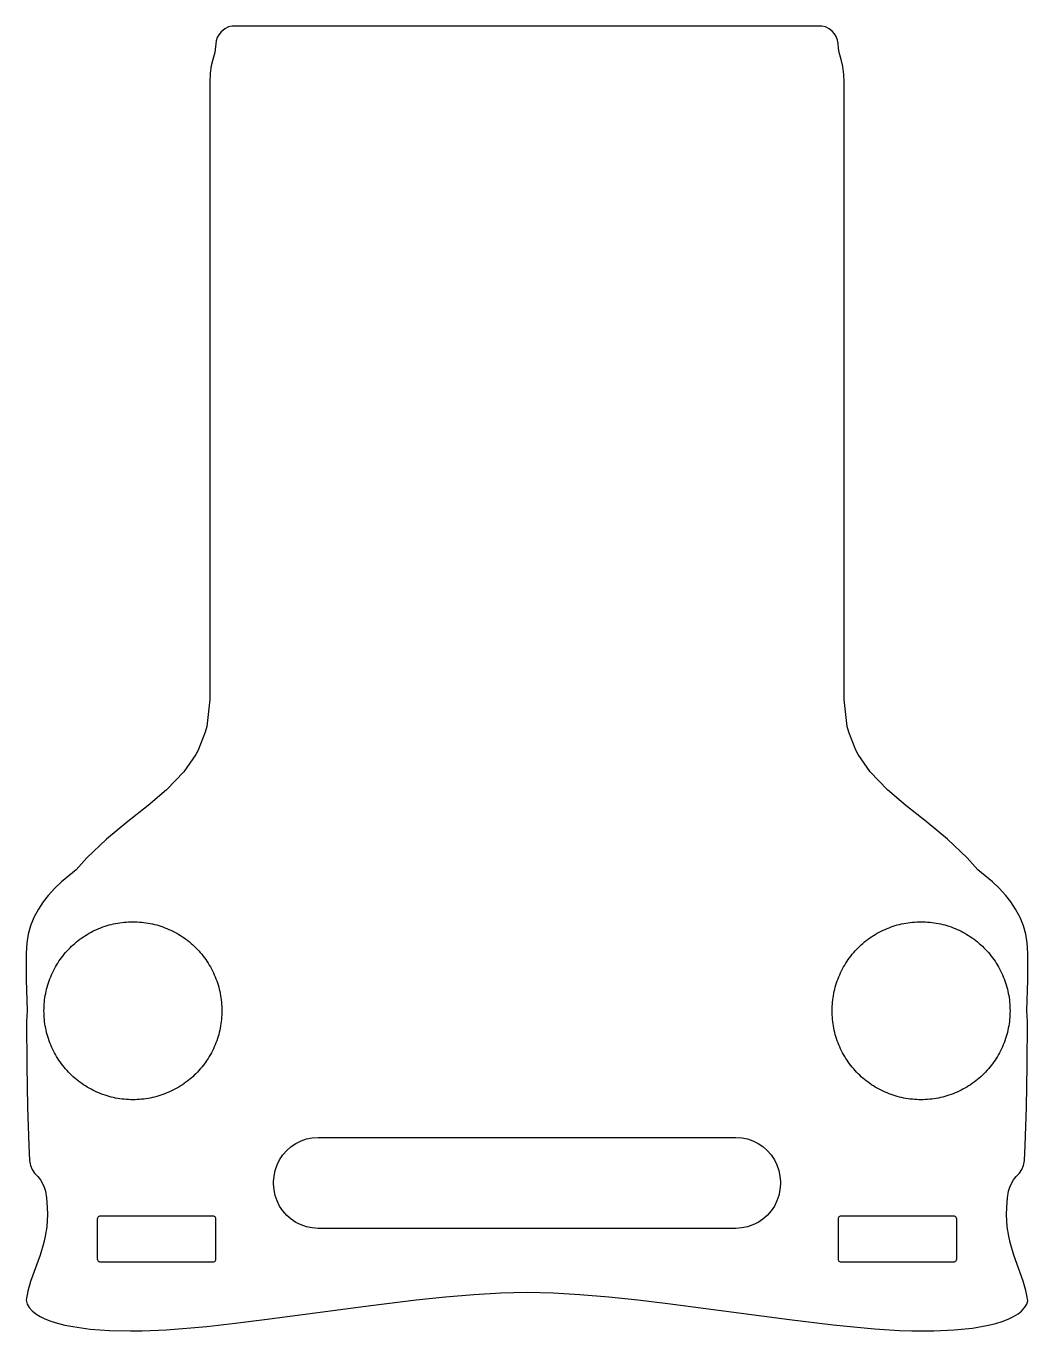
# Model space of a CAD drawing. Header units: millimetres. Extents: x -52 to 52, y -135 to 0.
import ezdxf

# ---------------------------------------------------------------- set-up
doc = ezdxf.new("R2010")
doc.units = ezdxf.units.MM

msp = doc.modelspace()

# ---------------------------------------------------------------- linework, layer by layer
at = {"layer": 'CUTLINE'}
for points in [[(-51.673, -132.33553), (-51.46662, -132.68256), (-51.1727, -133.01227), (-50.79615, -133.32201), (-50.33789, -133.60866), (-49.85769, -133.84407), (-49.23756, -134.09003), (-48.54908, -134.30718), (-47.79551, -134.49674), (-46.9826, -134.65898), (-45.18222, -134.90599), (-43.1841, -135.05156), (-41.01631, -135.09977), (-39.78426, -135.08455), (-37.26399, -134.97307), (-33.12583, -134.63), (-30.19328, -134.30943), (-27.15943, -133.93622), (-16.16445, -132.46946), (-11.46217, -131.8929), (-8.41887, -131.572), (-5.50949, -131.32392), (-2.69703, -131.16004), (-1.3456, -131.11601), (0.03877, -131.10045), (2.69698, -131.16004), (5.46908, -131.32092), (8.44889, -131.5749), (11.46503, -131.89322), (14.57773, -132.26672), (27.14687, -133.93457), (31.64995, -134.47473), (35.9209, -134.87968), (38.53594, -135.04111), (39.78225, -135.08451), (42.08544, -135.08839), (44.16479, -134.99426), (46.05535, -134.80274), (47.72765, -134.51184), (48.4675, -134.33002), (49.1417, -134.12344), (49.74401, -133.89373), (50.30462, -133.62581), (50.79699, -133.32141), (51.12874, -133.05127), (51.49162, -132.64323), (51.67542, -132.33158), (51.79273, -131.98326), (51.70256, -131.43907), (51.5908, -130.91877), (51.32275, -129.95244), (50.3544, -127.28423), (49.95235, -125.95549), (49.81031, -125.3062), (49.67011, -124.3495), (49.60164, -123.06289), (49.61699, -122.33506), (49.69809, -121.35776), (49.80028, -120.66845), (49.91556, -120.25505), (50.0856, -119.85962), (50.30716, -119.49054), (50.58825, -119.14105), (50.94125, -118.77664), (51.17948, -118.42544), (51.35852, -117.98543), (51.44064, -117.4886), (51.52959, -115.93775), (51.66095, -111.98148), (51.72991, -107.66397), (51.74948, -103.11824), (51.69846, -102.01469), (51.77832, -98.82822), (51.79976, -96.04879), (51.73895, -94.97573), (51.58783, -94.08395), (51.347, -93.23571), (50.99268, -92.35481), (50.53006, -91.49392), (50.02697, -90.73704), (49.52735, -90.0998), (48.82161, -89.3246), (48.13324, -88.66519), (46.62146, -87.41846), (45.535, -86.19429), (43.49036, -84.2668), (41.26962, -82.43659), (39.18675, -80.7874), (37.28035, -79.1623), (35.48223, -77.29945), (34.24293, -75.49926), (34.00084, -75.07429), (33.26988, -73.18698), (33.10983, -72.61284), (32.802, -69.82951), (32.8004, -5.97315), (32.76851, -5.20493), (32.66651, -4.37909), (32.4991, -3.66181), (32.2719, -2.93211), (32.20769, -2.47778), (32.18645, -1.9892), (32.11657, -1.63797), (31.96572, -1.26236), (31.80241, -0.99973), (31.56709, -0.73135), (31.25119, -0.48347), (30.85119, -0.28616), (30.4848, -0.2), (-30.4848, -0.2), (-30.85119, -0.28616), (-31.24921, -0.4825), (-31.63069, -0.79551), (-31.87858, -1.11143), (-32.02439, -1.38404), (-32.13806, -1.71901), (-32.27122, -2.92896), (-32.49927, -3.66233), (-32.65278, -4.30417), (-32.75643, -5.0638), (-32.8017, -6.03765), (-32.802, -69.8295), (-33.10983, -72.61284), (-33.26988, -73.18698), (-34.00084, -75.07429), (-34.24293, -75.49926), (-35.48223, -77.29945), (-37.28036, -79.16231), (-39.18686, -80.78741), (-41.2859, -82.44978), (-43.49035, -84.2668), (-45.535, -86.19429), (-46.62146, -87.41846), (-48.13324, -88.66519), (-48.82161, -89.3246), (-49.52735, -90.0998), (-50.02697, -90.73704), (-50.53006, -91.49392), (-50.99268, -92.35481), (-51.347, -93.23571), (-51.58783, -94.08395), (-51.73895, -94.97573), (-51.79976, -96.0489), (-51.77862, -98.80583), (-51.69836, -102.0149), (-51.74948, -103.11835), (-51.72981, -107.67737), (-51.66135, -111.96069), (-51.52959, -115.93776), (-51.44064, -117.4886), (-51.35852, -117.98543), (-51.17948, -118.42544), (-50.94125, -118.77664), (-50.58825, -119.14105), (-50.30716, -119.49054), (-50.0856, -119.85962), (-49.91556, -120.25505), (-49.80028, -120.66845), (-49.69809, -121.35776), (-49.61699, -122.33506), (-49.60164, -123.06289), (-49.67011, -124.3495), (-49.81031, -125.3062), (-49.95235, -125.95549), (-50.35435, -127.2841), (-51.3365, -129.99629), (-51.60426, -130.97669), (-51.78609, -131.93895)], [(-31.55277, -101.77422), (-31.55, -102), (-31.55277, -102.22578), (-31.56108, -102.45142), (-31.57493, -102.67679), (-31.5943, -102.90176), (-31.61919, -103.12618), (-31.64958, -103.34992), (-31.68545, -103.57285), (-31.72678, -103.79483), (-31.77354, -104.01573), (-31.82571, -104.23542), (-31.88326, -104.45376), (-31.94615, -104.67062), (-32.01434, -104.88587), (-32.08779, -105.09939), (-32.16647, -105.31103), (-32.25031, -105.52069), (-32.33927, -105.72822), (-32.4333, -105.93351), (-32.53234, -106.13642), (-32.63632, -106.33685), (-32.7452, -106.53466), (-32.8589, -106.72975), (-32.97735, -106.92198), (-33.10048, -107.11125), (-33.22822, -107.29744), (-33.36049, -107.48043), (-33.49721, -107.66013), (-33.6383, -107.83642), (-33.78368, -108.00919), (-33.93325, -108.17834), (-34.08693, -108.34377), (-34.24462, -108.50538), (-34.40623, -108.66307), (-34.57166, -108.81675), (-34.74081, -108.96632), (-34.91358, -109.1117), (-35.08987, -109.25279), (-35.26957, -109.38951), (-35.45256, -109.52178), (-35.63875, -109.64952), (-35.82802, -109.77265), (-36.02025, -109.8911), (-36.21534, -110.0048), (-36.41315, -110.11368), (-36.61358, -110.21766), (-36.81649, -110.3167), (-37.02178, -110.41073), (-37.22931, -110.49969), (-37.43897, -110.58353), (-37.65061, -110.66221), (-37.86413, -110.73566), (-38.07938, -110.80385), (-38.29624, -110.86674), (-38.51458, -110.92429), (-38.73427, -110.97646), (-38.95517, -111.02322), (-39.17715, -111.06455), (-39.40008, -111.10042), (-39.62382, -111.13081), (-39.84824, -111.1557), (-40.07321, -111.17507), (-40.29858, -111.18892), (-40.52422, -111.19723), (-40.75, -111.2), (-40.97578, -111.19723), (-41.20142, -111.18892), (-41.42679, -111.17507), (-41.65176, -111.1557), (-41.87618, -111.13081), (-42.09992, -111.10042), (-42.32285, -111.06455), (-42.54483, -111.02322), (-42.76573, -110.97646), (-42.98542, -110.92429), (-43.20376, -110.86674), (-43.42062, -110.80385), (-43.63587, -110.73566), (-43.84939, -110.66221), (-44.06103, -110.58353), (-44.27069, -110.49969), (-44.47822, -110.41073), (-44.68351, -110.3167), (-44.88642, -110.21766), (-45.08685, -110.11368), (-45.28466, -110.0048), (-45.47975, -109.8911), (-45.67198, -109.77265), (-45.86125, -109.64952), (-46.04744, -109.52178), (-46.23043, -109.38951), (-46.41013, -109.25279), (-46.58642, -109.1117), (-46.75919, -108.96632), (-46.92834, -108.81675), (-47.09377, -108.66307), (-47.25538, -108.50538), (-47.41307, -108.34377), (-47.56675, -108.17834), (-47.71632, -108.00919), (-47.8617, -107.83642), (-48.00279, -107.66013), (-48.13951, -107.48043), (-48.27178, -107.29744), (-48.39952, -107.11125), (-48.52265, -106.92198), (-48.6411, -106.72975), (-48.7548, -106.53466), (-48.86368, -106.33685), (-48.96766, -106.13642), (-49.0667, -105.93351), (-49.16073, -105.72822), (-49.24969, -105.52069), (-49.33353, -105.31103), (-49.41221, -105.09939), (-49.48566, -104.88587), (-49.55385, -104.67062), (-49.61674, -104.45376), (-49.67429, -104.23542), (-49.72646, -104.01573), (-49.77322, -103.79483), (-49.81455, -103.57285), (-49.85042, -103.34992), (-49.88081, -103.12618), (-49.9057, -102.90176), (-49.92507, -102.67679), (-49.93892, -102.45142), (-49.94723, -102.22578), (-49.95, -102), (-49.94723, -101.77422), (-49.93892, -101.54858), (-49.92507, -101.32321), (-49.9057, -101.09824), (-49.88081, -100.87382), (-49.85042, -100.65008), (-49.81455, -100.42715), (-49.77322, -100.20517), (-49.72646, -99.98427), (-49.67429, -99.76458), (-49.61674, -99.54624), (-49.55385, -99.32938), (-49.48566, -99.11413), (-49.41221, -98.90061), (-49.33353, -98.68897), (-49.24969, -98.47931), (-49.16073, -98.27178), (-49.0667, -98.06649), (-48.96766, -97.86358), (-48.86368, -97.66315), (-48.7548, -97.46534), (-48.6411, -97.27025), (-48.52265, -97.07802), (-48.39952, -96.88875), (-48.27178, -96.70256), (-48.13951, -96.51957), (-48.00279, -96.33987), (-47.8617, -96.16358), (-47.71632, -95.99081), (-47.56675, -95.82166), (-47.41307, -95.65623), (-47.25538, -95.49462), (-47.09377, -95.33693), (-46.92834, -95.18325), (-46.75919, -95.03368), (-46.58642, -94.8883), (-46.41013, -94.74721), (-46.23043, -94.61049), (-46.04744, -94.47822), (-45.86125, -94.35048), (-45.67198, -94.22735), (-45.47975, -94.1089), (-45.28466, -93.9952), (-45.08685, -93.88632), (-44.88642, -93.78234), (-44.68351, -93.6833), (-44.47822, -93.58927), (-44.27069, -93.50031), (-44.06103, -93.41647), (-43.84939, -93.33779), (-43.63587, -93.26434), (-43.42062, -93.19615), (-43.20376, -93.13326), (-42.98542, -93.07571), (-42.76573, -93.02354), (-42.54483, -92.97678), (-42.32285, -92.93545), (-42.09992, -92.89958), (-41.87618, -92.86919), (-41.65176, -92.8443), (-41.42679, -92.82493), (-41.20142, -92.81108), (-40.97578, -92.80277), (-40.75, -92.8), (-40.52422, -92.80277), (-40.29858, -92.81108), (-40.07321, -92.82493), (-39.84824, -92.8443), (-39.62382, -92.86919), (-39.40008, -92.89958), (-39.17715, -92.93545), (-38.95517, -92.97678), (-38.73427, -93.02354), (-38.51458, -93.07571), (-38.29624, -93.13326), (-38.07938, -93.19615), (-37.86413, -93.26434), (-37.65061, -93.33779), (-37.43897, -93.41647), (-37.22931, -93.50031), (-37.02178, -93.58927), (-36.81649, -93.6833), (-36.61358, -93.78234), (-36.41315, -93.88632), (-36.21534, -93.9952), (-36.02025, -94.1089), (-35.82802, -94.22735), (-35.63875, -94.35048), (-35.45256, -94.47822), (-35.26957, -94.61049), (-35.08987, -94.74721), (-34.91358, -94.8883), (-34.74081, -95.03368), (-34.57166, -95.18325), (-34.40623, -95.33693), (-34.24462, -95.49462), (-34.08693, -95.65623), (-33.93325, -95.82166), (-33.78368, -95.99081), (-33.6383, -96.16358), (-33.49721, -96.33987), (-33.36049, -96.51957), (-33.22822, -96.70256), (-33.10048, -96.88875), (-32.97735, -97.07802), (-32.8589, -97.27025), (-32.7452, -97.46534), (-32.63632, -97.66315), (-32.53234, -97.86358), (-32.4333, -98.06649), (-32.33927, -98.27178), (-32.25031, -98.47931), (-32.16647, -98.68897), (-32.08779, -98.90061), (-32.01434, -99.11413), (-31.94615, -99.32938), (-31.88326, -99.54624), (-31.82571, -99.76458), (-31.77354, -99.98427), (-31.72678, -100.20517), (-31.68545, -100.42715), (-31.64958, -100.65008), (-31.61919, -100.87382), (-31.5943, -101.09824), (-31.57493, -101.32321), (-31.56108, -101.54858)], [(49.94723, -101.77422), (49.95, -102), (49.94723, -102.22578), (49.93892, -102.45142), (49.92507, -102.67679), (49.9057, -102.90176), (49.88081, -103.12618), (49.85042, -103.34992), (49.81455, -103.57285), (49.77322, -103.79483), (49.72646, -104.01573), (49.67429, -104.23542), (49.61674, -104.45376), (49.55385, -104.67062), (49.48566, -104.88587), (49.41221, -105.09939), (49.33353, -105.31103), (49.24969, -105.52069), (49.16073, -105.72822), (49.0667, -105.93351), (48.96766, -106.13642), (48.86368, -106.33685), (48.7548, -106.53466), (48.6411, -106.72975), (48.52265, -106.92198), (48.39952, -107.11125), (48.27178, -107.29744), (48.13951, -107.48043), (48.00279, -107.66013), (47.8617, -107.83642), (47.71632, -108.00919), (47.56675, -108.17834), (47.41307, -108.34377), (47.25538, -108.50538), (47.09377, -108.66307), (46.92834, -108.81675), (46.75919, -108.96632), (46.58642, -109.1117), (46.41013, -109.25279), (46.23043, -109.38951), (46.04744, -109.52178), (45.86125, -109.64952), (45.67198, -109.77265), (45.47975, -109.8911), (45.28466, -110.0048), (45.08685, -110.11368), (44.88642, -110.21766), (44.68351, -110.3167), (44.47822, -110.41073), (44.27069, -110.49969), (44.06103, -110.58353), (43.84939, -110.66221), (43.63587, -110.73566), (43.42062, -110.80385), (43.20376, -110.86674), (42.98542, -110.92429), (42.76573, -110.97646), (42.54483, -111.02322), (42.32285, -111.06455), (42.09992, -111.10042), (41.87618, -111.13081), (41.65176, -111.1557), (41.42679, -111.17507), (41.20142, -111.18892), (40.97578, -111.19723), (40.75, -111.2), (40.52422, -111.19723), (40.29858, -111.18892), (40.07321, -111.17507), (39.84824, -111.1557), (39.62382, -111.13081), (39.40008, -111.10042), (39.17715, -111.06455), (38.95517, -111.02322), (38.73427, -110.97646), (38.51458, -110.92429), (38.29624, -110.86674), (38.07938, -110.80385), (37.86413, -110.73566), (37.65061, -110.66221), (37.43897, -110.58353), (37.22931, -110.49969), (37.02178, -110.41073), (36.81649, -110.3167), (36.61358, -110.21766), (36.41315, -110.11368), (36.21534, -110.0048), (36.02025, -109.8911), (35.82802, -109.77265), (35.63875, -109.64952), (35.45256, -109.52178), (35.26957, -109.38951), (35.08987, -109.25279), (34.91358, -109.1117), (34.74081, -108.96632), (34.57166, -108.81675), (34.40623, -108.66307), (34.24462, -108.50538), (34.08693, -108.34377), (33.93325, -108.17834), (33.78368, -108.00919), (33.6383, -107.83642), (33.49721, -107.66013), (33.36049, -107.48043), (33.22822, -107.29744), (33.10048, -107.11125), (32.97735, -106.92198), (32.8589, -106.72975), (32.7452, -106.53466), (32.63632, -106.33685), (32.53234, -106.13642), (32.4333, -105.93351), (32.33927, -105.72822), (32.25031, -105.52069), (32.16647, -105.31103), (32.08779, -105.09939), (32.01434, -104.88587), (31.94615, -104.67062), (31.88326, -104.45376), (31.82571, -104.23542), (31.77354, -104.01573), (31.72678, -103.79483), (31.68545, -103.57285), (31.64958, -103.34992), (31.61919, -103.12618), (31.5943, -102.90176), (31.57493, -102.67679), (31.56108, -102.45142), (31.55277, -102.22578), (31.55, -102), (31.55277, -101.77422), (31.56108, -101.54858), (31.57493, -101.32321), (31.5943, -101.09824), (31.61919, -100.87382), (31.64958, -100.65008), (31.68545, -100.42715), (31.72678, -100.20517), (31.77354, -99.98427), (31.82571, -99.76458), (31.88326, -99.54624), (31.94615, -99.32938), (32.01434, -99.11413), (32.08779, -98.90061), (32.16647, -98.68897), (32.25031, -98.47931), (32.33927, -98.27178), (32.4333, -98.06649), (32.53234, -97.86358), (32.63632, -97.66315), (32.7452, -97.46534), (32.8589, -97.27025), (32.97735, -97.07802), (33.10048, -96.88875), (33.22822, -96.70256), (33.36049, -96.51957), (33.49721, -96.33987), (33.6383, -96.16358), (33.78368, -95.99081), (33.93325, -95.82166), (34.08693, -95.65623), (34.24462, -95.49462), (34.40623, -95.33693), (34.57166, -95.18325), (34.74081, -95.03368), (34.91358, -94.8883), (35.08987, -94.74721), (35.26957, -94.61049), (35.45256, -94.47822), (35.63875, -94.35048), (35.82802, -94.22735), (36.02025, -94.1089), (36.21534, -93.9952), (36.41315, -93.88632), (36.61358, -93.78234), (36.81649, -93.6833), (37.02178, -93.58927), (37.22931, -93.50031), (37.43897, -93.41647), (37.65061, -93.33779), (37.86413, -93.26434), (38.07938, -93.19615), (38.29624, -93.13326), (38.51458, -93.07571), (38.73427, -93.02354), (38.95517, -92.97678), (39.17715, -92.93545), (39.40008, -92.89958), (39.62382, -92.86919), (39.84824, -92.8443), (40.07321, -92.82493), (40.29858, -92.81108), (40.52422, -92.80277), (40.75, -92.8), (40.97578, -92.80277), (41.20142, -92.81108), (41.42679, -92.82493), (41.65176, -92.8443), (41.87618, -92.86919), (42.09992, -92.89958), (42.32285, -92.93545), (42.54483, -92.97678), (42.76573, -93.02354), (42.98542, -93.07571), (43.20376, -93.13326), (43.42062, -93.19615), (43.63587, -93.26434), (43.84939, -93.33779), (44.06103, -93.41647), (44.27069, -93.50031), (44.47822, -93.58927), (44.68351, -93.6833), (44.88642, -93.78234), (45.08685, -93.88632), (45.28466, -93.9952), (45.47975, -94.1089), (45.67198, -94.22735), (45.86125, -94.35048), (46.04744, -94.47822), (46.23043, -94.61049), (46.41013, -94.74721), (46.58642, -94.8883), (46.75919, -95.03368), (46.92834, -95.18325), (47.09377, -95.33693), (47.25538, -95.49462), (47.41307, -95.65623), (47.56675, -95.82166), (47.71632, -95.99081), (47.8617, -96.16358), (48.00279, -96.33987), (48.13951, -96.51957), (48.27178, -96.70256), (48.39952, -96.88875), (48.52265, -97.07802), (48.6411, -97.27025), (48.7548, -97.46534), (48.86368, -97.66315), (48.96766, -97.86358), (49.0667, -98.06649), (49.16073, -98.27178), (49.24969, -98.47931), (49.33353, -98.68897), (49.41221, -98.90061), (49.48566, -99.11413), (49.55385, -99.32938), (49.61674, -99.54624), (49.67429, -99.76458), (49.72646, -99.98427), (49.77322, -100.20517), (49.81455, -100.42715), (49.85042, -100.65008), (49.88081, -100.87382), (49.9057, -101.09824), (49.92507, -101.32321), (49.93892, -101.54858)], [(-21.6, -115.1), (21.6, -115.1), (22.20042, -115.13935), (22.79057, -115.25674), (23.36034, -115.45015), (23.9, -115.71628), (24.4003, -116.05057), (24.85269, -116.44731), (25.24943, -116.8997), (25.58372, -117.4), (25.84985, -117.93966), (26.04326, -118.50943), (26.16065, -119.09958), (26.2, -119.7), (26.2, -119.9), (26.16065, -120.50042), (26.04326, -121.09057), (25.84985, -121.66034), (25.58372, -122.2), (25.24943, -122.7003), (24.85269, -123.15269), (24.4003, -123.54943), (23.9, -123.88372), (23.36034, -124.14985), (22.79057, -124.34326), (22.20042, -124.46065), (21.6, -124.5), (-21.6, -124.5), (-22.20042, -124.46065), (-22.79057, -124.34326), (-23.36034, -124.14985), (-23.9, -123.88372), (-24.4003, -123.54943), (-24.85269, -123.15269), (-25.24943, -122.7003), (-25.58372, -122.2), (-25.84985, -121.66034), (-26.04326, -121.09057), (-26.16065, -120.50042), (-26.2, -119.9), (-26.2, -119.7), (-26.16065, -119.09958), (-26.04326, -118.50943), (-25.84985, -117.93966), (-25.58372, -117.4), (-25.24943, -116.8997), (-24.85269, -116.44731), (-24.4003, -116.05057), (-23.9, -115.71628), (-23.36034, -115.45015), (-22.79057, -115.25674), (-22.20042, -115.13935)], [(-44.17765, -123.21022), (-44.1, -123.2), (-32.5, -123.2), (-32.42235, -123.21022), (-32.35, -123.24019), (-32.28787, -123.28787), (-32.24019, -123.35), (-32.21022, -123.42235), (-32.2, -123.5), (-32.2, -127.7), (-32.21022, -127.77765), (-32.24019, -127.85), (-32.28787, -127.91213), (-32.35, -127.95981), (-32.42235, -127.98978), (-32.5, -128), (-44.1, -128), (-44.17765, -127.98978), (-44.25, -127.95981), (-44.31213, -127.91213), (-44.35981, -127.85), (-44.38978, -127.77765), (-44.4, -127.7), (-44.4, -123.5), (-44.38978, -123.42235), (-44.35981, -123.35), (-44.31213, -123.28787), (-44.25, -123.24019)], [(32.42235, -123.21022), (32.5, -123.2), (44.1, -123.2), (44.17765, -123.21022), (44.25, -123.24019), (44.31213, -123.28787), (44.35981, -123.35), (44.38978, -123.42235), (44.4, -123.5), (44.4, -127.7), (44.38978, -127.77765), (44.35981, -127.85), (44.31213, -127.91213), (44.25, -127.95981), (44.17765, -127.98978), (44.1, -128), (32.5, -128), (32.42235, -127.98978), (32.35, -127.95981), (32.28787, -127.91213), (32.24019, -127.85), (32.21022, -127.77765), (32.2, -127.7), (32.2, -123.5), (32.21022, -123.42235), (32.24019, -123.35), (32.28787, -123.28787), (32.35, -123.24019)]]:
    msp.add_lwpolyline(points, close=True, dxfattribs=at)

doc.saveas('drawing.dxf')
